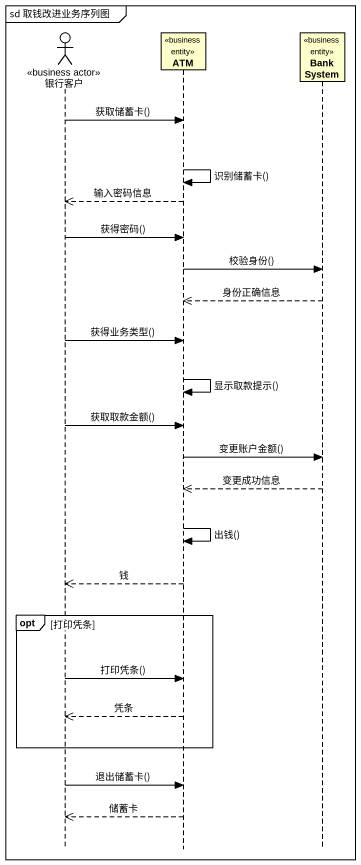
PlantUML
@startuml
mainframe sd 取钱改进业务序列图
hide footbox
actor 银行客户 <<business actor>>
participant ATM <<business entity>>
participant BankSystem <<business entity>>

银行客户 -> ATM : 获取储蓄卡()
ATM -> ATM : 识别储蓄卡()
ATM -->> 银行客户 : 输入密码信息
银行客户 -> ATM : 获得密码()
ATM -> BankSystem : 校验身份()
BankSystem -->> ATM : 身份正确信息
银行客户 -> ATM : 获得业务类型()
ATM -> ATM : 显示取款提示()
银行客户 -> ATM : 获取取款金额()
ATM -> BankSystem : 变更账户金额()
BankSystem -->> ATM : 变更成功信息
ATM -> ATM : 出钱()
ATM -->> 银行客户 : 钱
opt 打印凭条
  银行客户 -> ATM : 打印凭条()
  ATM -->> 银行客户 : 凭条
end
银行客户 -> ATM : 退出储蓄卡()
ATM -->> 银行客户 : 储蓄卡
@enduml
